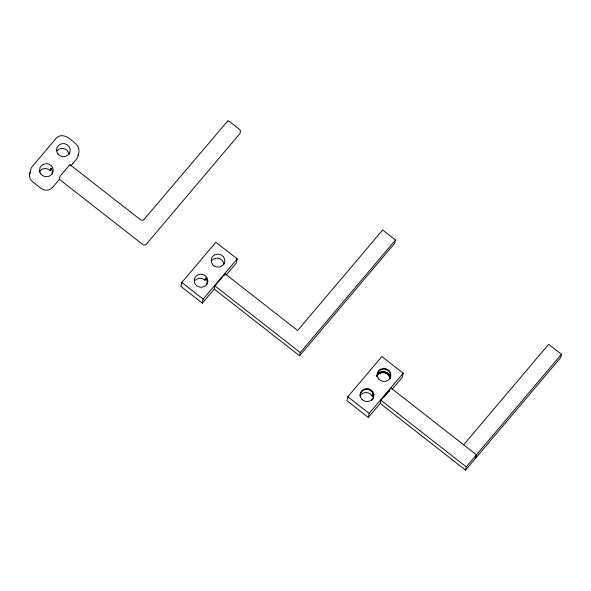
<?xml version="1.0" encoding="UTF-8"?>
<svg xmlns="http://www.w3.org/2000/svg" width="591" height="591" viewBox="0 0 591 591"><rect width="100%" height="100%" fill="white"/><g stroke="black" fill="none" stroke-linecap="round" stroke-linejoin="round"><path stroke-width="0.89" d="M389.92 378.639L390.097 377.553C389.558 370.83 378.883 369.456 376.903 375.979M389.964 378.905L390.097 377.553M390.075 378.668L390.09 377.826M29.587 174.419L31.042 168.42L32.143 166.692L56.056 138.405C62.38 131.438 71.186 139.52 75.966 144.049C79.578 146.753 79.526 151.717 78.115 155.581M39.095 172.321A6.833 6.516 12 0 1 49.6 170.023L50.132 170.563L50.641 168.162L52.385 171.072L52.126 174.441M30.178 172.461A8.2 7.816 12 0 0 32.579 181.762L41.119 188.433A8.2 7.816 12 0 0 52.614 187.406L59.418 179.361L59.927 176.968A2.733 0.377 -52 0 1 61.796 174.153L68.6 166.108A2.733 0.377 -52 0 1 70.13 164.911M226.213 274.918L236.326 262.958L237.183 258.917L215.848 242.244L181.843 282.446L180.986 286.487L202.321 303.161L214.223 289.088L214.902 285.881L225.105 273.825L297.642 330.502L382.658 230.002L395.46 240.005L394.781 243.211L299.563 355.767L214.223 289.088M194.823 280.607A6.833 6.516 12 0 1 204.405 279.75L204.937 280.282L205.446 277.888L207.19 280.799L206.931 284.168M202.321 303.161L203.178 299.112L237.183 258.917M224.765 275.428L225.105 273.825M299.563 355.767L300.243 352.561L395.46 240.005M392.261 389.137L402.316 377.257L403.173 373.209L381.838 356.543L347.833 396.738L346.976 400.787L368.311 417.453L380.73 402.774M373.771 394.249L373.438 395.785L372.204 396.295L372.633 392.513M377.065 375.433L376.895 376.245L378.181 374.399L380.648 372.847L384.719 372.648L387.822 374.31L388.952 375.647L389.92 378.366M368.311 417.453L369.168 413.412L403.173 373.209M377.036 376.016L377.309 374.953M377.509 375.278L377.679 374.472M377.812 374.805L377.981 373.992M378.011 374.62L378.181 373.815M378.181 374.399L378.358 373.586M378.668 374.029L378.838 373.216M379.097 373.645L379.267 372.832M379.333 373.519L379.503 372.714M379.562 373.349L379.732 372.537M380.139 373.113L380.308 372.3M380.648 372.847L380.826 372.042M380.922 372.788L381.092 371.983M381.188 372.677L381.358 371.872M381.808 372.596L381.978 371.783M382.377 372.47L382.554 371.658M382.658 372.478L382.828 371.673M382.946 372.441L383.116 371.628M383.566 372.515L383.744 371.702M384.157 372.537L384.335 371.724M384.423 372.611L384.601 371.805M384.719 372.648L384.889 371.835M385.302 372.869L385.472 372.064M385.871 373.039L386.041 372.227M386.108 373.18L386.278 372.367M386.381 373.283L386.551 372.47M475.748 458.032L476.435 454.797L391.094 388.117L380.892 400.181L380.205 403.417L465.545 470.096L560.763 357.533L561.45 354.305L548.647 344.302L463.632 444.801M386.883 373.638L387.053 372.832M387.393 373.948L387.57 373.135M387.593 374.14L387.762 373.335M387.822 374.31L387.999 373.497M388.213 374.768L388.383 373.963M388.634 375.196L388.804 374.384M388.767 375.433L388.937 374.628M388.952 375.647L389.122 374.842M389.203 376.186L389.373 375.381M389.491 376.703L389.668 375.891M389.565 376.969L389.735 376.157M389.676 377.213L389.853 376.408M389.772 377.789L389.949 376.984M389.055 391.73L389.395 390.134M465.545 470.096L466.233 466.86L561.45 354.305M50.132 170.563L51.853 168.524M70.757 165.96L76.424 159.267A8.2 7.816 12 0 0 78.204 154.214M227.801 120.933L143.273 220.317L140.665 219.889L70.115 164.771M204.937 280.282L206.658 278.243M383.552 397.64L389.218 390.939M380.892 400.181L466.233 466.86M214.902 285.881L300.243 352.561M347.833 396.738L369.168 413.412M59.418 179.361L142.623 244.379A2.733 2.608 12 0 0 146.457 244.031L239.976 133.485L240.485 131.091A2.733 0.739 40.2 0 0 238.528 128.616L229.988 121.945A2.733 0.739 40.2 0 0 227.683 121.089M181.843 282.446L203.178 299.112M372.204 396.295L371.946 395.748A6.833 6.516 12 0 0 360.141 395.859M57.017 150.779A6.833 6.516 12 0 1 69.132 154.34M211.822 260.505A6.833 6.516 12 0 1 223.937 264.066M360.015 395.896A6.833 6.516 12 0 1 369.345 389.816A6.833 6.516 12 0 1 371.65 400.543M377.058 376.341A6.833 6.516 12 0 1 384.844 369.301A6.833 6.516 12 0 1 390.082 378.462M57.896 153.874A6.833 6.516 12 0 0 69.635 152.825A6.833 6.516 12 0 0 62.616 143.598A6.833 6.516 12 0 0 57.896 153.874M40.897 173.976A6.833 6.516 12 0 0 52.636 172.919A6.833 6.516 12 0 0 45.618 163.7A6.833 6.516 12 0 0 40.897 173.976M212.531 264.406A6.833 6.516 12 0 0 224.27 263.357A6.833 6.516 12 0 0 217.252 254.13A6.833 6.516 12 0 0 212.531 264.406M195.525 284.507A6.833 6.516 12 0 0 207.264 283.458A6.833 6.516 12 0 0 200.246 274.231A6.833 6.516 12 0 0 195.525 284.507M378.683 378.912A6.833 6.516 12 0 0 390.363 377.413A6.833 6.516 12 0 0 382.968 368.459A6.833 6.516 12 0 0 378.683 378.912M362.18 399.553A6.833 6.516 12 0 0 373.593 396.842A6.833 6.516 12 0 0 365.238 388.686A6.833 6.516 12 0 0 362.18 399.553"/></g></svg>
